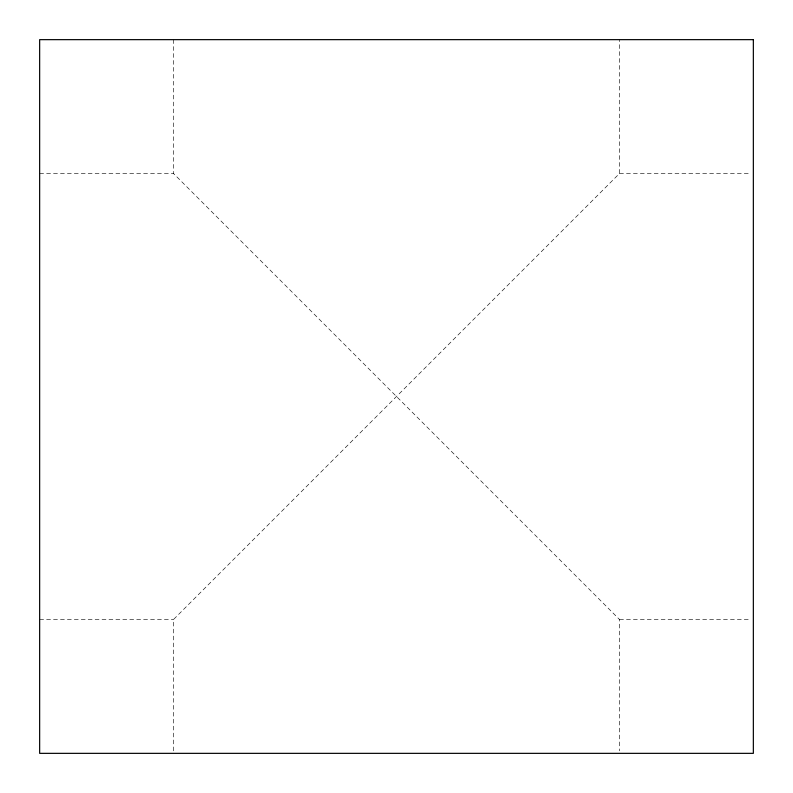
<?xml version="1.0" encoding="UTF-8"?>
<svg xmlns="http://www.w3.org/2000/svg" width="793" height="793" viewBox="0 0 793 793"><rect width="100%" height="100%" fill="white"/><g stroke="black" fill="none" stroke-linecap="round" stroke-linejoin="round"><path stroke-width="0.59" stroke-dasharray="3.96 2.97" d="M173.469 750.872L173.469 619.531L619.531 173.469L619.531 39.65M39.65 173.469L173.469 173.469L619.531 619.531L619.531 750.872M619.531 173.469L750.892 173.469M39.65 619.531L173.469 619.531M619.531 619.531L750.892 619.531M173.469 39.65L173.469 173.469"/><path stroke-width="1.19" d="M753.35 39.65L39.65 39.65L39.65 753.35L753.35 753.35L753.35 39.65"/></g></svg>
